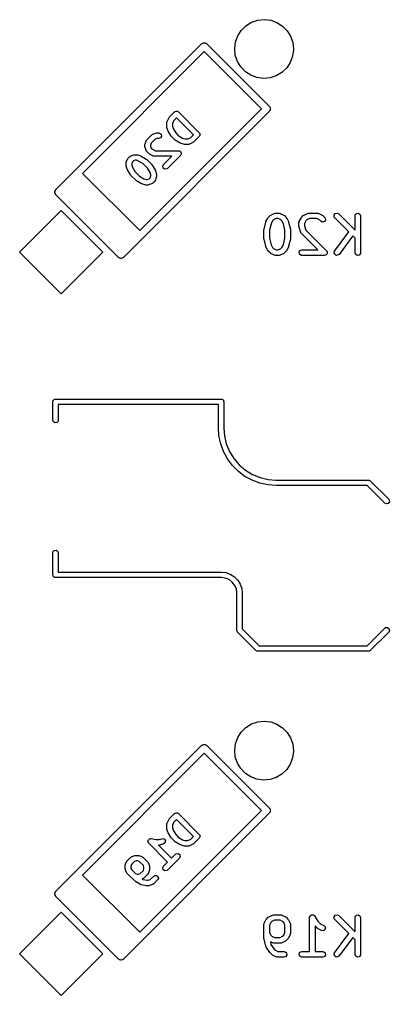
# Model space of a CAD drawing. Extents: x 63 to 245, y -153 to -57.
# Drawn here: x 139.47 to 149.52, y -105.63 to -79.13 of the extents above; entities that cross this region are included whole.
import ezdxf

# ---------------------------------------------------------------- set-up
doc = ezdxf.new("R2010")
doc.units = 0
doc.layers.add('BLACK', color=7, linetype='CONTINUOUS')

msp = doc.modelspace()

# ---------------------------------------------------------------- linework, layer by layer
at = {"layer": 'BLACK', "linetype": 'CONTINUOUS'}
for p, q in [((145.622, -79.3029), (145.774, -79.2094)), ((145.774, -79.2094), (145.943, -79.1519)), ((145.943, -79.1519), (146.12, -79.1333)), ((146.12, -79.1333), (146.297, -79.1544)), ((146.297, -79.1544), (146.465, -79.2142)), ((146.465, -79.2142), (146.616, -79.3098)), ((145.398, -79.5776), (145.495, -79.4277)), ((145.495, -79.4277), (145.622, -79.3029)), ((146.616, -79.3098), (146.742, -79.4364)), ((146.742, -79.4364), (146.836, -79.5876)), ((145.315, -79.9221), (145.337, -79.7452)), ((145.337, -79.7452), (145.398, -79.5776)), ((146.836, -79.5876), (146.895, -79.756)), ((140.458, -83.7517), (144.418, -79.7919)), ((144.488, -80.004), (141.183, -83.3097)), ((144.418, -79.7919), (144.432, -79.7847)), ((144.432, -79.7847), (144.443, -79.7735)), ((144.443, -79.7735), (144.459, -79.771)), ((144.459, -79.771), (144.473, -79.7638)), ((144.473, -79.7638), (144.488, -79.7663)), ((144.488, -79.7663), (144.504, -79.7638)), ((146.044, -81.5596), (144.488, -80.004)), ((144.504, -79.7638), (144.518, -79.771)), ((144.518, -79.771), (144.534, -79.7735)), ((144.534, -79.7735), (144.545, -79.7847)), ((144.545, -79.7847), (144.559, -79.7919)), ((144.559, -79.7919), (146.256, -81.4889)), ((145.332, -80.0996), (145.315, -79.9221)), ((146.914, -79.9556), (146.89, -80.1322)), ((146.895, -79.756), (146.915, -79.9333)), ((146.915, -79.9333), (146.914, -79.9556)), ((145.388, -80.2688), (145.332, -80.0996)), ((145.481, -80.4214), (145.388, -80.2688)), ((146.89, -80.1322), (146.826, -80.299)), ((145.605, -80.5497), (145.481, -80.4214)), ((145.754, -80.6474), (145.605, -80.5497)), ((146.728, -80.4475), (146.598, -80.5705)), ((146.826, -80.299), (146.728, -80.4475)), ((145.921, -80.7095), (145.754, -80.6474)), ((146.098, -80.7331), (145.921, -80.7095)), ((146.276, -80.7169), (146.098, -80.7331)), ((146.445, -80.6618), (146.276, -80.7169)), ((146.598, -80.5705), (146.445, -80.6618)), ((142.738, -84.8654), (146.044, -81.5596)), ((146.256, -81.4889), (146.263, -81.503)), ((146.263, -81.503), (146.275, -81.5142)), ((146.275, -81.605), (146.263, -81.6162)), ((146.275, -81.5142), (146.277, -81.5299)), ((146.277, -81.5894), (146.275, -81.605)), ((146.277, -81.5299), (146.284, -81.544)), ((146.284, -81.5753), (146.277, -81.5894)), ((146.284, -81.544), (146.282, -81.5596)), ((146.282, -81.5596), (146.284, -81.5753)), ((146.256, -81.6303), (142.296, -85.5901)), ((143.478, -81.9032), (143.532, -81.7955)), ((143.532, -81.7955), (143.546, -81.7775)), ((143.546, -81.776), (143.681, -81.6413)), ((143.546, -81.7775), (143.546, -81.776)), ((143.661, -81.8734), (143.621, -81.9545)), ((143.734, -81.8004), (143.661, -81.8734)), ((143.681, -81.6413), (143.689, -81.6356)), ((143.689, -81.6356), (143.691, -81.6329)), ((143.691, -81.6329), (143.694, -81.632)), ((143.694, -81.632), (143.702, -81.6263)), ((143.702, -81.6263), (143.722, -81.6246)), ((143.722, -81.6246), (143.741, -81.6196)), ((144.194, -82.26), (143.734, -81.8004)), ((143.741, -81.6196), (143.747, -81.6225)), ((143.747, -81.6225), (143.754, -81.6219)), ((143.754, -81.6219), (143.769, -81.633)), ((143.769, -81.633), (143.787, -81.6413)), ((143.787, -81.6413), (144.353, -82.207)), ((146.263, -81.6162), (146.256, -81.6303)), ((143.471, -81.9368), (143.475, -81.9111)), ((143.471, -82.0445), (143.471, -81.9368)), ((143.471, -82.046), (143.471, -82.0445)), ((143.474, -82.0682), (143.471, -82.046)), ((143.501, -82.149), (143.474, -82.0682)), ((143.475, -81.9111), (143.478, -81.9077)), ((143.478, -81.9077), (143.478, -81.9032)), ((143.621, -81.9545), (143.621, -82.0323)), ((143.621, -82.0323), (143.641, -82.0938)), ((143.641, -82.0938), (143.713, -82.2135)), ((142.909, -82.4248), (142.921, -82.4019)), ((142.921, -82.4019), (142.925, -82.3996)), ((142.925, -82.3996), (142.927, -82.3955)), ((142.927, -82.3955), (143.062, -82.2608)), ((143.155, -82.3794), (143.045, -82.4891)), ((143.062, -82.2608), (143.083, -82.2459)), ((143.083, -82.2459), (143.087, -82.2455)), ((143.087, -82.2455), (143.091, -82.2427)), ((143.091, -82.2427), (143.172, -82.2158)), ((143.208, -82.3619), (143.155, -82.3794)), ((143.172, -82.2158), (143.194, -82.2125)), ((143.194, -82.2125), (143.195, -82.2119)), ((143.195, -82.2119), (143.249, -82.2119)), ((143.249, -82.3619), (143.208, -82.3619)), ((143.249, -82.2119), (143.275, -82.2165)), ((143.297, -82.3444), (143.249, -82.3619)), ((143.275, -82.2165), (143.314, -82.2494)), ((143.323, -82.3), (143.297, -82.3444)), ((143.314, -82.2494), (143.323, -82.3)), ((143.504, -82.1518), (143.501, -82.149)), ((143.508, -82.1639), (143.504, -82.1518)), ((143.589, -82.2986), (143.508, -82.1639)), ((143.592, -82.3008), (143.589, -82.2986)), ((143.6, -82.313), (143.592, -82.3008)), ((143.681, -82.3938), (143.6, -82.313)), ((143.684, -82.3953), (143.681, -82.3938)), ((143.696, -82.4051), (143.684, -82.3953)), ((143.713, -82.2135), (143.781, -82.2812)), ((143.781, -82.2812), (143.9, -82.3531)), ((143.9, -82.3531), (143.962, -82.3736)), ((143.962, -82.3736), (144.04, -82.3736)), ((144.04, -82.3736), (144.121, -82.333)), ((144.121, -82.333), (144.194, -82.26)), ((144.353, -82.313), (144.218, -82.4477)), ((144.353, -82.207), (144.359, -82.2151)), ((144.361, -82.2954), (144.353, -82.313)), ((144.359, -82.2151), (144.361, -82.217)), ((144.361, -82.217), (144.362, -82.2202)), ((144.372, -82.2794), (144.361, -82.2954)), ((144.362, -82.2202), (144.368, -82.2283)), ((144.368, -82.2283), (144.369, -82.2477)), ((144.369, -82.2477), (144.375, -82.2665)), ((144.375, -82.2665), (144.372, -82.2727)), ((144.372, -82.2727), (144.372, -82.2794)), ((142.878, -82.5294), (142.882, -82.5073)), ((142.878, -82.5832), (142.878, -82.5294)), ((142.878, -82.5848), (142.878, -82.5832)), ((142.882, -82.607), (142.878, -82.5848)), ((142.882, -82.5057), (142.909, -82.4248)), ((142.882, -82.5073), (142.882, -82.5057)), ((142.909, -82.6878), (142.882, -82.607)), ((143.045, -82.4891), (143.028, -82.5415)), ((143.028, -82.5415), (143.028, -82.5711)), ((143.028, -82.5711), (143.045, -82.6235)), ((143.045, -82.6235), (143.078, -82.6563)), ((143.078, -82.6563), (143.159, -82.6968)), ((143.83, -82.4859), (143.696, -82.4051)), ((143.834, -82.4866), (143.83, -82.4859)), ((143.845, -82.4928), (143.834, -82.4866)), ((143.926, -82.5197), (143.845, -82.4928)), ((143.928, -82.5197), (143.926, -82.5197)), ((143.95, -82.5236), (143.928, -82.5197)), ((144.057, -82.5236), (143.95, -82.5236)), ((144.062, -82.522), (144.057, -82.5236)), ((144.066, -82.5231), (144.062, -82.522)), ((144.091, -82.5156), (144.066, -82.5231)), ((144.199, -82.4618), (144.091, -82.5156)), ((144.2, -82.4606), (144.199, -82.4618)), ((144.218, -82.4477), (144.2, -82.4606)), ((142.397, -82.9367), (142.409, -82.9138)), ((142.409, -82.9138), (142.413, -82.9114)), ((142.413, -82.9114), (142.415, -82.9073)), ((142.415, -82.9073), (142.469, -82.8535)), ((142.469, -82.8535), (142.49, -82.8385)), ((142.49, -82.8385), (142.495, -82.8381)), ((142.495, -82.8381), (142.498, -82.8353)), ((142.498, -82.8353), (142.579, -82.8084)), ((142.579, -82.8084), (142.601, -82.8051)), ((142.601, -82.8051), (142.603, -82.8046)), ((142.603, -82.8046), (142.657, -82.8046)), ((142.657, -82.8046), (142.679, -82.8085)), ((142.679, -82.8085), (142.68, -82.8084)), ((142.68, -82.8084), (142.761, -82.8353)), ((142.761, -82.8353), (142.773, -82.8415)), ((142.773, -82.8415), (142.776, -82.8422)), ((142.776, -82.8422), (142.911, -82.923)), ((142.912, -82.6913), (142.909, -82.6878)), ((142.911, -82.923), (142.922, -82.9328)), ((142.912, -82.6958), (142.912, -82.6913)), ((142.927, -82.7171), (142.912, -82.6958)), ((142.922, -82.9328), (142.925, -82.9343)), ((142.925, -82.9343), (143.06, -83.069)), ((142.981, -82.771), (142.927, -82.7171)), ((142.982, -82.7717), (142.981, -82.771)), ((143, -82.785), (142.982, -82.7717)), ((143.108, -82.8389), (143, -82.785)), ((143.112, -82.8394), (143.108, -82.8389)), ((143.116, -82.8423), (143.112, -82.8394)), ((143.142, -82.8468), (143.116, -82.8423)), ((143.607, -82.8468), (143.142, -82.8468)), ((143.159, -82.6968), (143.788, -82.6968)), ((143.385, -83.069), (143.607, -82.8468)), ((143.841, -82.8248), (143.491, -83.175)), ((143.788, -82.6968), (143.804, -82.6997)), ((143.804, -82.6997), (143.807, -82.6994)), ((143.807, -82.6994), (143.809, -82.7005)), ((143.809, -82.7005), (143.814, -82.7013)), ((143.814, -82.7013), (143.831, -82.7158)), ((143.831, -82.7158), (143.849, -82.7288)), ((143.851, -82.8044), (143.841, -82.8248)), ((143.849, -82.7288), (143.85, -82.7321)), ((143.85, -82.7321), (143.853, -82.7343)), ((143.862, -82.7848), (143.851, -82.8044)), ((143.853, -82.7343), (143.857, -82.7565)), ((143.857, -82.7565), (143.863, -82.7783)), ((143.863, -82.7783), (143.861, -82.7815)), ((143.861, -82.7815), (143.862, -82.7848)), ((142.366, -83.0412), (142.37, -83.0191)), ((142.366, -83.0951), (142.366, -83.0412)), ((142.367, -83.0966), (142.366, -83.0951)), ((142.37, -83.1188), (142.367, -83.0966)), ((142.37, -83.0175), (142.397, -82.9367)), ((142.37, -83.0191), (142.37, -83.0175)), ((142.397, -83.1996), (142.37, -83.1188)), ((142.399, -83.2024), (142.397, -83.1996)), ((142.534, -83.0009), (142.516, -83.0534)), ((142.516, -83.0534), (142.516, -83.0829)), ((142.516, -83.0829), (142.537, -83.1443)), ((142.562, -82.972), (142.534, -83.0009)), ((142.537, -83.1443), (142.608, -83.2641)), ((142.615, -82.9546), (142.562, -82.972)), ((142.644, -82.9546), (142.615, -82.9546)), ((142.706, -82.975), (142.644, -82.9546)), ((142.826, -83.0469), (142.706, -82.975)), ((142.947, -83.1685), (142.826, -83.0469)), ((143.019, -83.2882), (142.947, -83.1685)), ((143.06, -83.069), (143.068, -83.0812)), ((143.068, -83.0812), (143.071, -83.0834)), ((143.071, -83.0834), (143.152, -83.2181)), ((143.363, -83.1155), (143.385, -83.069)), ((143.376, -83.165), (143.363, -83.1155)), ((143.418, -83.1944), (143.376, -83.165)), ((143.47, -83.19), (143.418, -83.1944)), ((143.491, -83.175), (143.47, -83.19)), ((141.183, -83.3097), (142.738, -84.8654)), ((142.404, -83.2145), (142.399, -83.2024)), ((142.485, -83.3491), (142.404, -83.2145)), ((142.487, -83.3513), (142.485, -83.3491)), ((142.496, -83.3636), (142.487, -83.3513)), ((142.631, -83.4983), (142.496, -83.3636)), ((142.608, -83.2641), (142.73, -83.3857)), ((142.73, -83.3857), (142.85, -83.4575)), ((142.85, -83.4575), (142.911, -83.478)), ((142.941, -83.478), (142.993, -83.4605)), ((142.993, -83.4605), (143.022, -83.4317)), ((143.04, -83.3497), (143.019, -83.2882)), ((143.022, -83.4317), (143.04, -83.3792)), ((143.04, -83.3792), (143.04, -83.3497)), ((143.152, -83.2181), (143.157, -83.2302)), ((143.157, -83.2302), (143.159, -83.233)), ((143.159, -83.233), (143.186, -83.3138)), ((143.186, -83.4151), (143.159, -83.4959)), ((143.186, -83.3138), (143.189, -83.336)), ((143.19, -83.3914), (143.186, -83.4135)), ((143.186, -83.4135), (143.186, -83.4151)), ((143.189, -83.336), (143.19, -83.3375)), ((143.19, -83.3375), (143.19, -83.3914)), ((142.634, -83.4997), (142.631, -83.4983)), ((142.645, -83.5096), (142.634, -83.4997)), ((142.78, -83.5904), (142.645, -83.5096)), ((142.783, -83.591), (142.78, -83.5904)), ((142.795, -83.5972), (142.783, -83.591)), ((142.875, -83.6241), (142.795, -83.5972)), ((142.877, -83.6241), (142.875, -83.6241)), ((142.899, -83.628), (142.877, -83.6241)), ((142.953, -83.628), (142.899, -83.628)), ((142.911, -83.478), (142.941, -83.478)), ((142.954, -83.6274), (142.953, -83.628)), ((142.977, -83.6241), (142.954, -83.6274)), ((143.057, -83.5972), (142.977, -83.6241)), ((143.061, -83.5944), (143.057, -83.5972)), ((143.065, -83.594), (143.061, -83.5944)), ((143.087, -83.5791), (143.065, -83.594)), ((143.141, -83.5252), (143.087, -83.5791)), ((143.143, -83.5212), (143.141, -83.5252)), ((143.146, -83.5188), (143.143, -83.5212)), ((143.159, -83.4959), (143.146, -83.5188)), ((140.43, -83.8067), (140.437, -83.7926)), ((140.432, -83.8224), (140.43, -83.8067)), ((140.43, -83.838), (140.432, -83.8224)), ((140.437, -83.8521), (140.43, -83.838)), ((140.437, -83.7926), (140.439, -83.777)), ((140.439, -83.8678), (140.437, -83.8521)), ((140.439, -83.777), (140.451, -83.7658)), ((140.451, -83.879), (140.439, -83.8678)), ((140.451, -83.7658), (140.458, -83.7517)), ((140.458, -83.8931), (140.451, -83.879)), ((142.155, -85.5901), (140.458, -83.8931)), ((139.468, -85.4487), (140.599, -84.3173)), ((140.599, -84.3173), (141.731, -85.4487)), ((146.213, -84.5251), (146.227, -84.5071)), ((146.227, -84.5056), (146.275, -84.458)), ((146.227, -84.5071), (146.227, -84.5056)), ((146.275, -84.458), (146.293, -84.4451)), ((146.293, -84.4451), (146.294, -84.4439)), ((146.294, -84.4439), (146.39, -84.3963)), ((146.39, -84.3963), (146.415, -84.3889)), ((146.415, -84.3889), (146.419, -84.3899)), ((146.419, -84.3899), (146.423, -84.3884)), ((146.423, -84.3884), (146.518, -84.3884)), ((146.518, -84.3884), (146.544, -84.3929)), ((146.544, -84.3929), (146.548, -84.3958)), ((146.548, -84.3958), (146.552, -84.3963)), ((146.552, -84.3963), (146.647, -84.4439)), ((146.647, -84.4439), (146.665, -84.4573)), ((146.665, -84.4573), (146.667, -84.458)), ((146.667, -84.458), (146.714, -84.5056)), ((146.714, -84.5056), (146.727, -84.524)), ((146.727, -84.524), (146.728, -84.5251)), ((147.118, -84.5251), (147.131, -84.5071)), ((147.131, -84.5071), (147.132, -84.5056)), ((147.132, -84.5056), (147.18, -84.458)), ((147.18, -84.458), (147.198, -84.4451)), ((147.198, -84.4451), (147.199, -84.4439)), ((147.199, -84.4439), (147.294, -84.3963)), ((147.294, -84.3963), (147.319, -84.3889)), ((147.319, -84.3889), (147.324, -84.3899)), ((147.324, -84.3899), (147.328, -84.3884)), ((147.328, -84.3884), (147.566, -84.3884)), ((147.566, -84.3884), (147.592, -84.3929)), ((147.592, -84.3929), (147.595, -84.3958)), ((147.595, -84.3958), (147.6, -84.3963)), ((147.6, -84.3963), (147.695, -84.4439)), ((147.695, -84.4439), (147.713, -84.4573)), ((147.713, -84.4573), (147.714, -84.458)), ((147.714, -84.458), (147.762, -84.5056)), ((147.762, -84.5056), (147.777, -84.5269)), ((148.017, -84.444), (148.047, -84.4019)), ((148.022, -84.4951), (148.017, -84.444)), ((148.037, -84.5164), (148.022, -84.4951)), ((148.419, -84.899), (148.037, -84.5164)), ((148.047, -84.4019), (148.096, -84.3887)), ((148.096, -84.3887), (148.143, -84.4103)), ((148.143, -84.4103), (148.586, -84.8537)), ((148.586, -84.4634), (148.591, -84.4377)), ((148.586, -84.8537), (148.586, -84.4634)), ((148.591, -84.4377), (148.624, -84.3984)), ((148.624, -84.3984), (148.674, -84.3895)), ((148.674, -84.3895), (148.719, -84.4152)), ((148.719, -84.4152), (148.736, -84.4634)), ((148.736, -84.4634), (148.736, -85.4634)), ((146.112, -84.8261), (146.16, -84.6357)), ((146.16, -84.6357), (146.165, -84.6238)), ((146.165, -84.6238), (146.166, -84.6203)), ((146.166, -84.6203), (146.213, -84.5251)), ((146.303, -84.68), (146.26, -84.8536)), ((146.342, -84.603), (146.303, -84.68)), ((146.372, -84.5726), (146.342, -84.603)), ((146.441, -84.5384), (146.372, -84.5726)), ((146.501, -84.5384), (146.441, -84.5384)), ((146.569, -84.5726), (146.501, -84.5384)), ((146.6, -84.603), (146.569, -84.5726)), ((146.638, -84.68), (146.6, -84.603)), ((146.682, -84.8536), (146.638, -84.68)), ((146.728, -84.5251), (146.776, -84.6203)), ((146.776, -84.6203), (146.78, -84.6327)), ((146.78, -84.6327), (146.782, -84.6357)), ((146.782, -84.6357), (146.829, -84.8261)), ((147.062, -84.6539), (147.067, -84.6282)), ((147.062, -84.7491), (147.062, -84.6539)), ((147.063, -84.7506), (147.062, -84.7491)), ((147.066, -84.7728), (147.063, -84.7506)), ((147.114, -84.9157), (147.066, -84.7728)), ((147.067, -84.6282), (147.07, -84.6248)), ((147.07, -84.6203), (147.118, -84.5251)), ((147.07, -84.6248), (147.07, -84.6203)), ((147.247, -84.603), (147.212, -84.6716)), ((147.212, -84.6716), (147.212, -84.7369)), ((147.212, -84.7369), (147.251, -84.8514)), ((147.277, -84.5726), (147.247, -84.603)), ((147.346, -84.5384), (147.277, -84.5726)), ((147.548, -84.5384), (147.346, -84.5384)), ((147.617, -84.5726), (147.548, -84.5384)), ((147.656, -84.6117), (147.617, -84.5726)), ((147.702, -84.6333), (147.656, -84.6117)), ((147.752, -84.6201), (147.702, -84.6333)), ((147.781, -84.578), (147.752, -84.6201)), ((147.777, -84.5269), (147.781, -84.578)), ((146.11, -84.8443), (146.113, -84.8296)), ((146.11, -85.0824), (146.11, -84.8443)), ((146.113, -84.8296), (146.112, -84.8261)), ((146.26, -84.8536), (146.26, -85.0732)), ((146.682, -85.0732), (146.682, -84.8536)), ((146.829, -84.8261), (146.83, -84.8411)), ((146.83, -84.8411), (146.832, -84.8443)), ((146.832, -84.8443), (146.832, -85.0824)), ((147.117, -84.9192), (147.114, -84.9157)), ((147.117, -84.9236), (147.117, -84.9192)), ((147.132, -84.945), (147.117, -84.9236)), ((147.575, -85.3884), (147.132, -84.945)), ((147.251, -84.8514), (147.81, -85.4103)), ((148.03, -85.4184), (148.419, -84.899)), ((148.527, -85.0061), (148.15, -85.5084)), ((148.586, -85.0659), (148.527, -85.0061)), ((146.111, -85.0857), (146.11, -85.0824)), ((146.112, -85.1006), (146.111, -85.0857)), ((146.16, -85.2911), (146.112, -85.1006)), ((146.162, -85.294), (146.16, -85.2911)), ((146.166, -85.3064), (146.162, -85.294)), ((146.213, -85.4017), (146.166, -85.3064)), ((146.26, -85.0732), (146.303, -85.2467)), ((146.303, -85.2467), (146.342, -85.3237)), ((146.6, -85.3237), (146.638, -85.2467)), ((146.638, -85.2467), (146.682, -85.0732)), ((146.776, -85.3064), (146.728, -85.4017)), ((146.782, -85.2911), (146.776, -85.3029)), ((146.776, -85.3029), (146.776, -85.3064)), ((146.829, -85.1006), (146.782, -85.2911)), ((146.832, -85.0824), (146.829, -85.0972)), ((146.829, -85.0972), (146.829, -85.1006)), ((148.586, -85.4634), (148.586, -85.0659)), ((140.599, -86.5801), (139.468, -85.4487)), ((141.731, -85.4487), (140.599, -86.5801)), ((146.214, -85.4028), (146.213, -85.4017)), ((146.227, -85.4212), (146.214, -85.4028)), ((146.275, -85.4688), (146.227, -85.4212)), ((146.276, -85.4695), (146.275, -85.4688)), ((146.294, -85.4828), (146.276, -85.4695)), ((146.39, -85.5305), (146.294, -85.4828)), ((146.342, -85.3237), (146.372, -85.3541)), ((146.372, -85.3541), (146.441, -85.3884)), ((146.394, -85.531), (146.39, -85.5305)), ((146.398, -85.5339), (146.394, -85.531)), ((146.423, -85.5384), (146.398, -85.5339)), ((146.518, -85.5384), (146.423, -85.5384)), ((146.441, -85.3884), (146.501, -85.3884)), ((146.501, -85.3884), (146.569, -85.3541)), ((146.523, -85.5368), (146.518, -85.5384)), ((146.527, -85.5379), (146.523, -85.5368)), ((146.552, -85.5305), (146.527, -85.5379)), ((146.647, -85.4828), (146.552, -85.5305)), ((146.569, -85.3541), (146.6, -85.3237)), ((146.648, -85.4817), (146.647, -85.4828)), ((146.667, -85.4688), (146.648, -85.4817)), ((146.714, -85.4212), (146.667, -85.4688)), ((146.715, -85.4197), (146.714, -85.4212)), ((146.728, -85.4017), (146.715, -85.4197)), ((147.064, -85.4504), (147.089, -85.4059)), ((147.073, -85.5009), (147.064, -85.4504)), ((147.112, -85.5339), (147.073, -85.5009)), ((147.089, -85.4059), (147.137, -85.3884)), ((147.137, -85.5384), (147.112, -85.5339)), ((147.137, -85.3884), (147.575, -85.3884)), ((147.757, -85.5384), (147.137, -85.5384)), ((147.778, -85.5307), (147.757, -85.5384)), ((147.8, -85.5248), (147.778, -85.5307)), ((147.802, -85.522), (147.8, -85.5248)), ((147.805, -85.5208), (147.802, -85.522)), ((147.816, -85.5013), (147.805, -85.5208)), ((147.81, -85.4103), (147.819, -85.4238)), ((147.829, -85.4828), (147.816, -85.5013)), ((147.819, -85.4238), (147.821, -85.4259)), ((147.821, -85.4259), (147.822, -85.4279)), ((147.822, -85.4279), (147.824, -85.4317)), ((147.824, -85.4317), (147.826, -85.4542)), ((147.826, -85.4542), (147.83, -85.4764)), ((147.83, -85.4764), (147.829, -85.4794)), ((147.829, -85.4794), (147.829, -85.4828)), ((148.015, -85.4675), (148.03, -85.4184)), ((148.035, -85.5147), (148.015, -85.4675)), ((148.081, -85.5378), (148.035, -85.5147)), ((148.131, -85.5262), (148.081, -85.5378)), ((148.15, -85.5084), (148.131, -85.5262)), ((148.604, -85.5116), (148.586, -85.4634)), ((148.648, -85.5372), (148.604, -85.5116)), ((148.699, -85.5283), (148.648, -85.5372)), ((148.732, -85.489), (148.699, -85.5283)), ((148.736, -85.4634), (148.732, -85.489)), ((142.169, -85.5973), (142.155, -85.5901)), ((142.18, -85.6085), (142.169, -85.5973)), ((142.196, -85.611), (142.18, -85.6085)), ((142.21, -85.6182), (142.196, -85.611)), ((142.226, -85.6157), (142.21, -85.6182)), ((142.241, -85.6182), (142.226, -85.6157)), ((142.255, -85.611), (142.241, -85.6182)), ((142.271, -85.6085), (142.255, -85.611)), ((142.282, -85.5973), (142.271, -85.6085)), ((142.296, -85.5901), (142.282, -85.5973)), ((140.372, -89.511), (140.374, -89.5013)), ((140.372, -90.011), (140.372, -89.511)), ((140.373, -89.498), (140.375, -89.4951)), ((140.374, -89.5013), (140.373, -89.498)), ((140.375, -89.4951), (140.377, -89.4853)), ((140.377, -89.4853), (140.389, -89.4704)), ((140.389, -89.4704), (140.399, -89.4535)), ((140.399, -89.4535), (140.405, -89.4512)), ((140.405, -89.4512), (140.409, -89.446)), ((140.409, -89.446), (140.429, -89.4427)), ((140.429, -89.4427), (140.447, -89.436)), ((140.447, -89.436), (144.947, -89.436)), ((144.947, -89.436), (144.957, -89.4377)), ((144.957, -89.4377), (144.96, -89.4371)), ((144.96, -89.4371), (144.963, -89.4388)), ((144.963, -89.4388), (144.973, -89.4405)), ((144.973, -89.4405), (144.988, -89.453)), ((144.988, -89.453), (145.004, -89.4628)), ((145.004, -89.4628), (145.007, -89.4691)), ((145.007, -89.4691), (145.012, -89.4735)), ((145.012, -89.4735), (145.015, -89.4927)), ((145.015, -89.4927), (145.022, -89.511)), ((145.022, -89.511), (145.022, -90.211)), ((144.872, -89.586), (140.522, -89.586)), ((140.522, -89.586), (140.522, -90.011)), ((144.872, -90.211), (144.872, -89.586)), ((140.39, -90.0592), (140.372, -90.011)), ((140.434, -90.0849), (140.39, -90.0592)), ((140.484, -90.076), (140.434, -90.0849)), ((140.517, -90.0367), (140.484, -90.076)), ((140.522, -90.011), (140.517, -90.0367)), ((144.888, -90.4351), (144.872, -90.211)), ((145.022, -90.211), (145.019, -90.2283)), ((145.019, -90.2283), (145.035, -90.4346)), ((144.936, -90.6547), (144.888, -90.4351)), ((145.035, -90.4346), (145.088, -90.6527)), ((145.014, -90.8653), (144.936, -90.6547)), ((145.122, -91.0625), (145.014, -90.8653)), ((145.088, -90.6527), (145.173, -90.8599)), ((145.173, -90.8599), (145.291, -91.0512)), ((145.257, -91.2424), (145.122, -91.0625)), ((145.291, -91.0512), (145.436, -91.2217)), ((145.416, -91.4013), (145.257, -91.2424)), ((145.595, -91.536), (145.416, -91.4013)), ((145.436, -91.2217), (145.607, -91.3674)), ((145.607, -91.3674), (145.798, -91.4846)), ((145.793, -91.6437), (145.595, -91.536)), ((146.003, -91.7222), (145.793, -91.6437)), ((145.798, -91.4846), (146.005, -91.5704)), ((146.005, -91.5704), (146.223, -91.6228)), ((146.223, -91.6228), (146.436, -91.6395)), ((146.436, -91.6395), (146.447, -91.636)), ((146.447, -91.636), (148.947, -91.636)), ((148.947, -91.636), (148.952, -91.6368)), ((148.952, -91.6368), (148.954, -91.6363)), ((148.954, -91.6363), (148.957, -91.6377)), ((148.957, -91.6377), (148.973, -91.6405)), ((148.973, -91.6405), (148.985, -91.651)), ((148.985, -91.651), (149, -91.658)), ((149, -91.658), (149.5, -92.158)), ((146.223, -91.77), (146.003, -91.7222)), ((146.447, -91.786), (146.223, -91.77)), ((148.916, -91.786), (146.447, -91.786)), ((149.394, -92.264), (148.916, -91.786)), ((149.5, -92.158), (149.515, -92.1793)), ((149.515, -92.1793), (149.519, -92.2304)), ((149.44, -92.2857), (149.394, -92.264)), ((149.49, -92.2724), (149.44, -92.2857)), ((149.519, -92.2304), (149.49, -92.2724)), ((140.372, -93.611), (140.377, -93.5853)), ((140.372, -94.211), (140.372, -93.611)), ((140.377, -93.5853), (140.409, -93.546)), ((140.409, -93.546), (140.46, -93.5371)), ((140.46, -93.5371), (140.504, -93.5628)), ((140.504, -93.5628), (140.522, -93.611)), ((140.522, -93.611), (140.522, -94.136)), ((140.379, -94.2293), (140.372, -94.211)), ((140.382, -94.2485), (140.379, -94.2293)), ((140.387, -94.2528), (140.382, -94.2485)), ((140.39, -94.2592), (140.387, -94.2528)), ((140.406, -94.269), (140.39, -94.2592)), ((140.421, -94.2815), (140.406, -94.269)), ((140.431, -94.2832), (140.421, -94.2815)), ((140.434, -94.2849), (140.431, -94.2832)), ((140.437, -94.2843), (140.434, -94.2849)), ((140.447, -94.286), (140.437, -94.2843)), ((144.947, -94.286), (140.447, -94.286)), ((140.522, -94.136), (144.947, -94.136)), ((144.947, -94.136), (145.075, -94.1504)), ((144.955, -94.2834), (144.947, -94.286)), ((145.058, -94.2969), (144.955, -94.2834)), ((145.161, -94.3398), (145.058, -94.2969)), ((145.075, -94.1504), (145.196, -94.1929)), ((145.196, -94.1929), (145.306, -94.2614)), ((145.306, -94.2614), (145.397, -94.3525)), ((145.25, -94.4079), (145.161, -94.3398)), ((145.318, -94.4967), (145.25, -94.4079)), ((145.361, -94.6001), (145.318, -94.4967)), ((145.397, -94.3525), (145.465, -94.4615)), ((145.465, -94.4615), (145.508, -94.5831)), ((145.508, -94.5831), (145.522, -94.711)), ((145.374, -94.6991), (145.361, -94.6001)), ((145.372, -94.711), (145.374, -94.6991)), ((145.372, -95.711), (145.372, -94.711)), ((145.522, -94.711), (145.522, -95.6799)), ((149.394, -95.658), (149.415, -95.643)), ((149.415, -95.643), (149.466, -95.6386)), ((149.466, -95.6386), (149.508, -95.668)), ((145.378, -95.7264), (145.372, -95.711)), ((145.379, -95.7427), (145.378, -95.7264)), ((145.388, -95.7561), (145.379, -95.7427)), ((145.39, -95.7592), (145.388, -95.7561)), ((145.391, -95.7602), (145.39, -95.7592)), ((145.394, -95.764), (145.391, -95.7602)), ((145.894, -96.264), (145.394, -95.764)), ((145.522, -95.6799), (145.978, -96.136)), ((148.916, -96.136), (149.394, -95.658)), ((149.5, -95.764), (149, -96.264)), ((149.522, -95.7175), (149.5, -95.764)), ((149.508, -95.668), (149.522, -95.7175)), ((145.978, -96.136), (148.916, -96.136)), ((145.909, -96.271), (145.894, -96.264)), ((145.921, -96.2815), (145.909, -96.271)), ((145.937, -96.2843), (145.921, -96.2815)), ((145.94, -96.2857), (145.937, -96.2843)), ((145.942, -96.2852), (145.94, -96.2857)), ((145.947, -96.286), (145.942, -96.2852)), ((148.947, -96.286), (145.947, -96.286)), ((148.962, -96.2804), (148.947, -96.286)), ((148.979, -96.279), (148.962, -96.2804)), ((148.992, -96.2696), (148.979, -96.279)), ((148.995, -96.2685), (148.992, -96.2696)), ((148.996, -96.2667), (148.995, -96.2685)), ((149, -96.264), (148.996, -96.2667)), ((145.622, -98.3529), (145.774, -98.2594)), ((145.774, -98.2594), (145.943, -98.2019)), ((145.943, -98.2019), (146.12, -98.1833)), ((146.12, -98.1833), (146.297, -98.2044)), ((146.297, -98.2044), (146.465, -98.2642)), ((146.465, -98.2642), (146.616, -98.3598)), ((145.398, -98.6276), (145.495, -98.4777)), ((145.495, -98.4777), (145.622, -98.3529)), ((146.616, -98.3598), (146.742, -98.4864)), ((146.742, -98.4864), (146.836, -98.6376)), ((144.432, -98.8347), (144.443, -98.8235)), ((144.443, -98.8235), (144.459, -98.821)), ((144.459, -98.821), (144.473, -98.8138)), ((144.473, -98.8138), (144.488, -98.8163)), ((144.488, -98.8163), (144.504, -98.8138)), ((144.504, -98.8138), (144.518, -98.821)), ((144.518, -98.821), (144.534, -98.8235)), ((144.534, -98.8235), (144.545, -98.8347)), ((145.315, -98.9721), (145.337, -98.7952)), ((145.337, -98.7952), (145.398, -98.6276)), ((146.836, -98.6376), (146.895, -98.806)), ((146.895, -98.806), (146.915, -98.9833)), ((140.458, -102.802), (144.418, -98.8419)), ((144.488, -99.054), (141.183, -102.36)), ((144.418, -98.8419), (144.432, -98.8347)), ((146.044, -100.61), (144.488, -99.054)), ((144.545, -98.8347), (144.559, -98.8419)), ((144.559, -98.8419), (146.256, -100.539)), ((145.332, -99.1496), (145.315, -98.9721)), ((146.914, -99.0056), (146.89, -99.1822)), ((146.915, -98.9833), (146.914, -99.0056)), ((145.388, -99.3188), (145.332, -99.1496)), ((145.481, -99.4714), (145.388, -99.3188)), ((146.826, -99.349), (146.728, -99.4975)), ((146.89, -99.1822), (146.826, -99.349)), ((145.605, -99.5997), (145.481, -99.4714)), ((145.754, -99.6974), (145.605, -99.5997)), ((146.598, -99.6205), (146.445, -99.7118)), ((146.728, -99.4975), (146.598, -99.6205)), ((145.921, -99.7595), (145.754, -99.6974)), ((146.098, -99.7831), (145.921, -99.7595)), ((146.276, -99.7669), (146.098, -99.7831)), ((146.445, -99.7118), (146.276, -99.7669)), ((146.256, -100.68), (142.296, -104.64)), ((142.738, -103.915), (146.044, -100.61)), ((143.681, -100.691), (143.689, -100.686)), ((143.689, -100.686), (143.691, -100.683)), ((143.691, -100.683), (143.694, -100.682)), ((143.694, -100.682), (143.702, -100.676)), ((143.702, -100.676), (143.722, -100.675)), ((143.722, -100.675), (143.741, -100.67)), ((143.741, -100.67), (143.747, -100.672)), ((143.747, -100.672), (143.754, -100.672)), ((143.754, -100.672), (143.769, -100.683)), ((143.769, -100.683), (143.787, -100.691)), ((146.256, -100.539), (146.263, -100.553)), ((146.263, -100.666), (146.256, -100.68)), ((146.263, -100.553), (146.275, -100.564)), ((146.275, -100.655), (146.263, -100.666)), ((146.275, -100.564), (146.277, -100.58)), ((146.277, -100.639), (146.275, -100.655)), ((146.277, -100.58), (146.284, -100.594)), ((146.284, -100.625), (146.277, -100.639)), ((146.284, -100.594), (146.282, -100.61)), ((146.282, -100.61), (146.284, -100.625)), ((143.478, -100.953), (143.532, -100.845)), ((143.532, -100.845), (143.546, -100.827)), ((143.546, -100.826), (143.681, -100.691)), ((143.546, -100.827), (143.546, -100.826)), ((143.661, -100.923), (143.621, -101.004)), ((143.734, -100.85), (143.661, -100.923)), ((144.194, -101.31), (143.734, -100.85)), ((143.787, -100.691), (144.353, -101.257)), ((143.471, -100.987), (143.475, -100.961)), ((143.471, -101.095), (143.471, -100.987)), ((143.471, -101.096), (143.471, -101.095)), ((143.474, -101.118), (143.471, -101.096)), ((143.501, -101.199), (143.474, -101.118)), ((143.475, -100.961), (143.478, -100.958)), ((143.478, -100.958), (143.478, -100.953)), ((143.504, -101.202), (143.501, -101.199)), ((143.508, -101.214), (143.504, -101.202)), ((143.589, -101.349), (143.508, -101.214)), ((143.621, -101.004), (143.621, -101.082)), ((143.621, -101.082), (143.641, -101.144)), ((143.641, -101.144), (143.713, -101.263)), ((142.961, -101.425), (142.964, -101.422)), ((142.963, -101.447), (142.961, -101.425)), ((142.963, -101.469), (142.963, -101.447)), ((142.965, -101.472), (142.963, -101.469)), ((142.964, -101.417), (142.978, -101.401)), ((142.964, -101.422), (142.964, -101.417)), ((142.966, -101.476), (142.965, -101.472)), ((142.981, -101.498), (142.966, -101.476)), ((142.978, -101.401), (142.991, -101.383)), ((142.991, -101.383), (142.995, -101.382)), ((142.995, -101.382), (142.998, -101.379)), ((142.998, -101.379), (143.019, -101.376)), ((143.019, -101.376), (143.04, -101.37)), ((143.04, -101.37), (143.044, -101.372)), ((143.044, -101.372), (143.048, -101.371)), ((143.048, -101.371), (143.176, -101.397)), ((143.176, -101.397), (143.264, -101.397)), ((143.264, -101.397), (143.333, -101.374)), ((143.333, -101.374), (143.359, -101.37)), ((143.359, -101.37), (143.407, -101.389)), ((143.407, -101.389), (143.431, -101.434)), ((143.431, -101.434), (143.421, -101.484)), ((143.592, -101.351), (143.589, -101.349)), ((143.6, -101.363), (143.592, -101.351)), ((143.681, -101.444), (143.6, -101.363)), ((143.684, -101.445), (143.681, -101.444)), ((143.696, -101.455), (143.684, -101.445)), ((143.83, -101.536), (143.696, -101.455)), ((143.713, -101.263), (143.781, -101.331)), ((143.781, -101.331), (143.9, -101.403)), ((143.9, -101.403), (143.962, -101.424)), ((143.962, -101.424), (144.04, -101.424)), ((144.04, -101.424), (144.121, -101.383)), ((144.121, -101.383), (144.194, -101.31)), ((144.353, -101.363), (144.218, -101.498)), ((144.353, -101.257), (144.359, -101.265)), ((144.361, -101.345), (144.353, -101.363)), ((144.359, -101.265), (144.361, -101.267)), ((144.361, -101.267), (144.362, -101.27)), ((144.372, -101.329), (144.361, -101.345)), ((144.362, -101.27), (144.368, -101.278)), ((144.368, -101.278), (144.369, -101.298)), ((144.369, -101.298), (144.375, -101.317)), ((144.375, -101.317), (144.372, -101.323)), ((144.372, -101.323), (144.372, -101.329)), ((143.493, -102.01), (142.981, -101.498)), ((143.276, -101.547), (143.242, -101.547)), ((143.242, -101.547), (143.599, -101.904)), ((143.278, -101.546), (143.276, -101.547)), ((143.3, -101.543), (143.278, -101.546)), ((143.381, -101.516), (143.3, -101.543)), ((143.421, -101.484), (143.381, -101.516)), ((143.834, -101.537), (143.83, -101.536)), ((143.845, -101.543), (143.834, -101.537)), ((143.926, -101.57), (143.845, -101.543)), ((143.928, -101.57), (143.926, -101.57)), ((143.95, -101.574), (143.928, -101.57)), ((144.057, -101.574), (143.95, -101.574)), ((144.062, -101.572), (144.057, -101.574)), ((144.066, -101.573), (144.062, -101.572)), ((144.091, -101.566), (144.066, -101.573)), ((144.199, -101.512), (144.091, -101.566)), ((144.2, -101.511), (144.199, -101.512)), ((144.218, -101.498), (144.2, -101.511)), ((142.37, -102.014), (142.382, -101.991)), ((142.382, -101.991), (142.386, -101.988)), ((142.386, -101.988), (142.388, -101.984)), ((142.388, -101.984), (142.496, -101.877)), ((142.496, -101.877), (142.517, -101.862)), ((142.589, -101.995), (142.507, -102.078)), ((142.517, -101.862), (142.522, -101.861)), ((142.522, -101.861), (142.525, -101.858)), ((142.525, -101.858), (142.606, -101.831)), ((142.642, -101.978), (142.589, -101.995)), ((142.606, -101.831), (142.628, -101.828)), ((142.628, -101.828), (142.63, -101.828)), ((142.63, -101.828), (142.684, -101.828)), ((142.671, -101.978), (142.642, -101.978)), ((142.724, -101.995), (142.671, -101.978)), ((142.684, -101.828), (142.706, -101.832)), ((142.706, -101.832), (142.707, -101.831)), ((142.707, -101.831), (142.788, -101.858)), ((142.834, -102.105), (142.724, -101.995)), ((142.788, -101.858), (142.811, -101.871)), ((142.811, -101.871), (142.813, -101.875)), ((142.813, -101.875), (142.817, -101.877)), ((142.817, -101.877), (142.952, -102.011)), ((142.952, -102.011), (142.967, -102.033)), ((143.385, -102.119), (143.493, -102.01)), ((143.814, -101.902), (143.491, -102.225)), ((143.599, -101.904), (143.708, -101.796)), ((143.708, -101.796), (143.729, -101.781)), ((143.729, -101.781), (143.78, -101.776)), ((143.78, -101.776), (143.822, -101.806)), ((143.836, -101.855), (143.814, -101.902)), ((143.822, -101.806), (143.836, -101.855)), ((142.339, -102.118), (142.343, -102.096)), ((142.339, -102.172), (142.339, -102.118)), ((142.34, -102.174), (142.339, -102.172)), ((142.343, -102.196), (142.34, -102.174)), ((142.343, -102.094), (142.37, -102.014)), ((142.343, -102.096), (142.343, -102.094)), ((142.37, -102.277), (142.343, -102.196)), ((142.373, -102.28), (142.37, -102.277)), ((142.507, -102.078), (142.489, -102.13)), ((142.489, -102.13), (142.489, -102.16)), ((142.489, -102.16), (142.507, -102.212)), ((142.507, -102.212), (142.616, -102.322)), ((142.751, -102.322), (142.834, -102.239)), ((142.851, -102.157), (142.834, -102.105)), ((142.834, -102.239), (142.851, -102.187)), ((142.851, -102.187), (142.851, -102.157)), ((142.967, -102.033), (142.967, -102.037)), ((142.967, -102.037), (142.97, -102.041)), ((142.97, -102.041), (142.997, -102.121)), ((142.997, -102.223), (142.97, -102.303)), ((142.997, -102.121), (143, -102.144)), ((143.001, -102.199), (142.997, -102.221)), ((142.997, -102.221), (142.997, -102.223)), ((143, -102.144), (143.001, -102.145)), ((143.001, -102.145), (143.001, -102.199)), ((143.363, -102.165), (143.385, -102.119)), ((143.376, -102.215), (143.363, -102.165)), ((143.418, -102.244), (143.376, -102.215)), ((143.47, -102.24), (143.418, -102.244)), ((143.491, -102.225), (143.47, -102.24)), ((141.183, -102.36), (142.738, -103.915)), ((142.373, -102.285), (142.373, -102.28)), ((142.388, -102.306), (142.373, -102.285)), ((142.604, -102.521), (142.388, -102.306)), ((142.607, -102.523), (142.604, -102.521)), ((142.618, -102.533), (142.607, -102.523)), ((142.616, -102.322), (142.669, -102.339)), ((142.753, -102.613), (142.618, -102.533)), ((142.669, -102.339), (142.698, -102.339)), ((142.698, -102.339), (142.751, -102.322)), ((142.815, -102.459), (142.797, -102.465)), ((142.797, -102.465), (142.819, -102.478)), ((142.819, -102.456), (142.815, -102.459)), ((142.823, -102.455), (142.819, -102.456)), ((142.819, -102.478), (142.933, -102.501)), ((142.844, -102.441), (142.823, -102.455)), ((142.952, -102.333), (142.844, -102.441)), ((142.933, -102.501), (142.968, -102.501)), ((142.954, -102.329), (142.952, -102.333)), ((142.958, -102.326), (142.954, -102.329)), ((142.97, -102.303), (142.958, -102.326)), ((142.968, -102.501), (143.02, -102.484)), ((143.02, -102.484), (143.115, -102.388)), ((143.221, -102.494), (143.114, -102.602)), ((143.115, -102.388), (143.137, -102.373)), ((143.137, -102.373), (143.188, -102.369)), ((143.188, -102.369), (143.23, -102.398)), ((143.243, -102.448), (143.221, -102.494)), ((143.23, -102.398), (143.243, -102.448)), ((140.451, -102.816), (140.458, -102.802)), ((142.753, -102.614), (142.753, -102.613)), ((142.777, -102.623), (142.753, -102.614)), ((142.911, -102.65), (142.777, -102.623)), ((142.915, -102.649), (142.911, -102.65)), ((142.926, -102.651), (142.915, -102.649)), ((142.98, -102.651), (142.926, -102.651)), ((142.981, -102.65), (142.98, -102.651)), ((143.004, -102.647), (142.981, -102.65)), ((143.084, -102.62), (143.004, -102.647)), ((143.088, -102.617), (143.084, -102.62)), ((143.092, -102.617), (143.088, -102.617)), ((143.114, -102.602), (143.092, -102.617)), ((140.43, -102.857), (140.437, -102.843)), ((140.432, -102.872), (140.43, -102.857)), ((140.43, -102.888), (140.432, -102.872)), ((140.437, -102.902), (140.43, -102.888)), ((140.437, -102.843), (140.439, -102.827)), ((140.439, -102.918), (140.437, -102.902)), ((140.439, -102.827), (140.451, -102.816)), ((140.451, -102.929), (140.439, -102.918)), ((140.458, -102.943), (140.451, -102.929)), ((142.155, -104.64), (140.458, -102.943)), ((139.468, -104.499), (140.599, -103.367)), ((140.599, -103.367), (141.731, -104.499)), ((146.118, -103.67), (146.166, -103.575)), ((146.166, -103.575), (146.179, -103.557)), ((146.179, -103.557), (146.18, -103.556)), ((146.18, -103.556), (146.227, -103.508)), ((146.227, -103.508), (146.246, -103.495)), ((146.246, -103.495), (146.247, -103.494)), ((146.247, -103.494), (146.342, -103.446)), ((146.393, -103.588), (146.325, -103.623)), ((146.342, -103.446), (146.367, -103.439)), ((146.367, -103.439), (146.371, -103.44)), ((146.371, -103.44), (146.376, -103.438)), ((146.376, -103.438), (146.566, -103.438)), ((146.548, -103.588), (146.393, -103.588)), ((146.617, -103.623), (146.548, -103.588)), ((146.566, -103.438), (146.592, -103.443)), ((146.592, -103.443), (146.595, -103.446)), ((146.595, -103.446), (146.6, -103.446)), ((146.6, -103.446), (146.695, -103.494)), ((146.695, -103.494), (146.713, -103.507)), ((146.713, -103.507), (146.714, -103.508)), ((146.714, -103.508), (146.762, -103.556)), ((146.762, -103.556), (146.775, -103.574)), ((146.775, -103.574), (146.776, -103.575)), ((146.776, -103.575), (146.824, -103.67)), ((147.348, -103.513), (147.353, -103.488)), ((147.348, -104.438), (147.348, -103.513)), ((147.353, -103.488), (147.355, -103.484)), ((147.355, -103.484), (147.356, -103.48)), ((147.356, -103.48), (147.372, -103.465)), ((147.372, -103.465), (147.386, -103.448)), ((147.386, -103.448), (147.39, -103.448)), ((147.39, -103.448), (147.393, -103.445)), ((147.393, -103.445), (147.415, -103.443)), ((147.415, -103.443), (147.436, -103.44)), ((147.436, -103.44), (147.44, -103.442)), ((147.44, -103.442), (147.444, -103.441)), ((147.444, -103.441), (147.462, -103.454)), ((147.462, -103.454), (147.481, -103.465)), ((147.481, -103.465), (147.482, -103.469)), ((147.482, -103.469), (147.486, -103.472)), ((147.486, -103.472), (147.577, -103.608)), ((148.017, -103.494), (148.047, -103.452)), ((148.022, -103.545), (148.017, -103.494)), ((148.037, -103.566), (148.022, -103.545)), ((148.419, -103.949), (148.037, -103.566)), ((148.047, -103.452), (148.096, -103.439)), ((148.096, -103.439), (148.143, -103.46)), ((148.143, -103.46), (148.586, -103.904)), ((148.586, -103.513), (148.591, -103.488)), ((148.586, -103.904), (148.586, -103.513)), ((148.591, -103.488), (148.624, -103.448)), ((148.624, -103.448), (148.674, -103.44)), ((148.674, -103.44), (148.719, -103.465)), ((148.719, -103.465), (148.736, -103.513)), ((148.736, -103.513), (148.736, -104.513)), ((146.11, -103.704), (146.115, -103.678)), ((146.11, -104.085), (146.11, -103.704)), ((146.115, -103.678), (146.118, -103.675)), ((146.118, -103.675), (146.118, -103.67)), ((146.294, -103.653), (146.26, -103.722)), ((146.26, -103.722), (146.26, -103.924)), ((146.325, -103.623), (146.294, -103.653)), ((146.647, -103.653), (146.617, -103.623)), ((146.682, -103.722), (146.647, -103.653)), ((146.682, -103.924), (146.682, -103.722)), ((146.824, -103.67), (146.831, -103.695)), ((146.831, -103.695), (146.83, -103.7)), ((146.83, -103.7), (146.832, -103.704)), ((146.832, -103.704), (146.832, -103.942)), ((147.561, -103.805), (147.498, -103.742)), ((147.498, -103.742), (147.498, -104.438)), ((147.562, -103.805), (147.561, -103.805)), ((147.58, -103.819), (147.562, -103.805)), ((147.577, -103.608), (147.658, -103.69)), ((147.675, -103.866), (147.58, -103.819)), ((147.658, -103.69), (147.742, -103.732)), ((147.726, -103.872), (147.675, -103.866)), ((147.769, -103.844), (147.726, -103.872)), ((147.742, -103.732), (147.763, -103.748)), ((147.763, -103.748), (147.784, -103.795)), ((147.784, -103.795), (147.769, -103.844)), ((146.111, -104.088), (146.11, -104.085)), ((146.112, -104.103), (146.111, -104.088)), ((146.16, -104.293), (146.112, -104.103)), ((146.26, -103.924), (146.294, -103.993)), ((146.294, -103.993), (146.325, -104.023)), ((146.325, -104.023), (146.393, -104.057)), ((146.393, -104.057), (146.548, -104.057)), ((146.548, -104.057), (146.617, -104.023)), ((146.617, -104.023), (146.647, -103.993)), ((146.647, -103.993), (146.682, -103.924)), ((146.762, -104.09), (146.714, -104.138)), ((146.763, -104.089), (146.762, -104.09)), ((146.776, -104.071), (146.763, -104.089)), ((146.824, -103.975), (146.776, -104.071)), ((146.827, -103.968), (146.824, -103.971)), ((146.824, -103.971), (146.824, -103.975)), ((146.832, -103.942), (146.827, -103.968)), ((148.03, -104.468), (148.419, -103.949)), ((148.527, -104.056), (148.15, -104.558)), ((148.586, -104.116), (148.527, -104.056)), ((148.586, -104.513), (148.586, -104.116)), ((146.16, -104.294), (146.16, -104.293)), ((146.17, -104.317), (146.16, -104.294)), ((146.266, -104.46), (146.17, -104.317)), ((146.342, -104.2), (146.284, -104.17)), ((146.284, -104.17), (146.302, -104.244)), ((146.302, -104.244), (146.386, -104.37)), ((146.346, -104.2), (146.342, -104.2)), ((146.35, -104.203), (146.346, -104.2)), ((146.376, -104.207), (146.35, -104.203)), ((146.566, -104.207), (146.376, -104.207)), ((146.386, -104.37), (146.42, -104.404)), ((146.57, -104.206), (146.566, -104.207)), ((146.575, -104.207), (146.57, -104.206)), ((146.6, -104.2), (146.575, -104.207)), ((146.695, -104.152), (146.6, -104.2)), ((146.696, -104.151), (146.695, -104.152)), ((146.714, -104.138), (146.696, -104.151)), ((140.599, -105.63), (139.468, -104.499)), ((141.731, -104.499), (140.599, -105.63)), ((142.169, -104.647), (142.155, -104.64)), ((142.18, -104.659), (142.169, -104.647)), ((142.196, -104.661), (142.18, -104.659)), ((142.21, -104.668), (142.196, -104.661)), ((142.255, -104.661), (142.241, -104.668)), ((142.271, -104.659), (142.255, -104.661)), ((142.282, -104.647), (142.271, -104.659)), ((142.296, -104.64), (142.282, -104.647)), ((146.268, -104.462), (146.266, -104.46)), ((146.275, -104.471), (146.268, -104.462)), ((146.323, -104.519), (146.275, -104.471)), ((146.324, -104.519), (146.323, -104.519)), ((146.342, -104.533), (146.324, -104.519)), ((146.437, -104.58), (146.342, -104.533)), ((146.42, -104.404), (146.489, -104.438)), ((146.442, -104.581), (146.437, -104.58)), ((146.445, -104.584), (146.442, -104.581)), ((146.471, -104.588), (146.445, -104.584)), ((146.661, -104.588), (146.471, -104.588)), ((146.489, -104.438), (146.661, -104.438)), ((146.661, -104.438), (146.687, -104.443)), ((146.709, -104.571), (146.661, -104.588)), ((146.687, -104.443), (146.726, -104.476)), ((146.735, -104.526), (146.709, -104.571)), ((146.726, -104.476), (146.735, -104.526)), ((147.064, -104.5), (147.089, -104.456)), ((147.073, -104.551), (147.064, -104.5)), ((147.112, -104.584), (147.073, -104.551)), ((147.089, -104.456), (147.137, -104.438)), ((147.137, -104.588), (147.112, -104.584)), ((147.137, -104.438), (147.348, -104.438)), ((147.709, -104.588), (147.137, -104.588)), ((147.498, -104.438), (147.709, -104.438)), ((147.709, -104.438), (147.735, -104.443)), ((147.757, -104.571), (147.709, -104.588)), ((147.735, -104.443), (147.774, -104.476)), ((147.783, -104.526), (147.757, -104.571)), ((147.774, -104.476), (147.783, -104.526)), ((148.015, -104.517), (148.03, -104.468)), ((148.035, -104.565), (148.015, -104.517)), ((148.081, -104.588), (148.035, -104.565)), ((148.131, -104.576), (148.081, -104.588)), ((148.15, -104.558), (148.131, -104.576)), ((148.604, -104.562), (148.586, -104.513)), ((148.648, -104.587), (148.604, -104.562)), ((148.699, -104.578), (148.648, -104.587)), ((148.732, -104.539), (148.699, -104.578)), ((148.736, -104.513), (148.732, -104.539)), ((142.226, -104.666), (142.21, -104.668)), ((142.241, -104.668), (142.226, -104.666))]:
    msp.add_line(p, q, dxfattribs=at)

doc.saveas('drawing.dxf')
